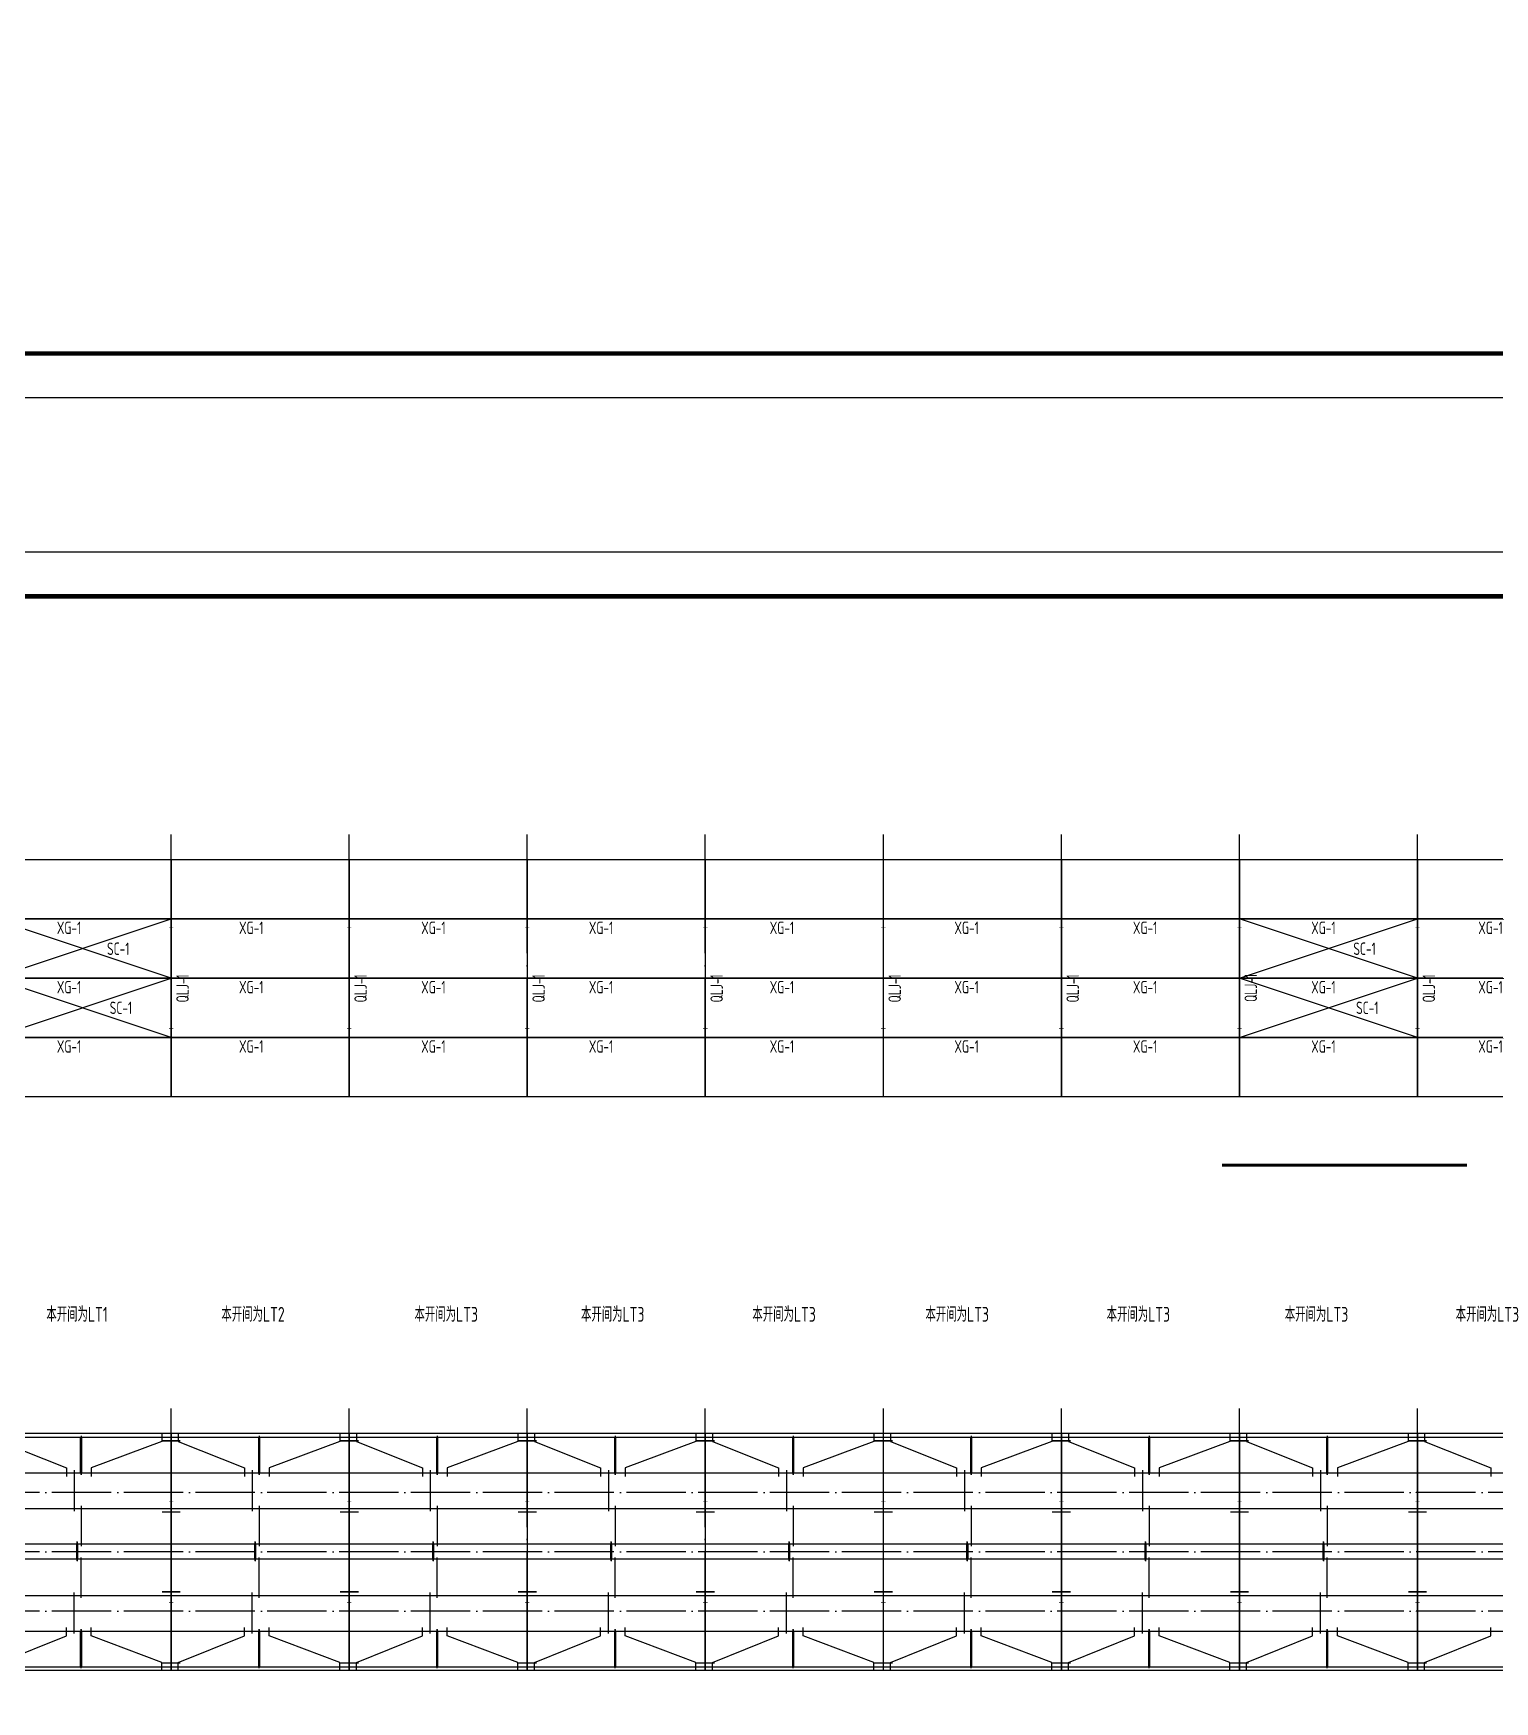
# Model space of a CAD drawing. Extents: x 2303022 to 2899168, y 17226141 to 18257813.
# Drawn here: x 2382292 to 2431535, y 17537049 to 17593299 of the extents above; entities that cross this region are included whole.
import ezdxf

# ---------------------------------------------------------------- set-up
doc = ezdxf.new("R2010")
doc.units = 0
doc.header["$LTSCALE"] = 1000
doc.header["$MEASUREMENT"] = 0
doc.linetypes.add('DOTE', pattern=[2.42, 2, -0.2, 0.02, -0.2])
for name, color, linetype in [('3T_WOOD', 21, 'Continuous'), ('DIM_SYMB', 165, 'Continuous'), ('DOTE', 1, 'DOTE'), ('LVTRY', 6, 'Continuous'), ('PUB_TEXT', 7, 'Continuous'), ('SURFACE', 6, 'Continuous'), ('TEXT', 7, 'Continuous'), ('TK', 4, 'Continuous'), ('屋面隅撑', 7, 'Continuous'), ('楼板负筋钢筋', 1, 'Continuous'), ('檩条拉条', 253, 'Continuous')]:
    doc.layers.add(name, color=color, linetype=linetype)
doc.styles.add('TSSD_Dimension', font='Tssdeng.shx', dxfattribs={"width": 0.7, "bigfont": 'hztxt.shx'})
doc.styles.add('TSSD_Label', font='tssdeng.shx', dxfattribs={"width": 0.7, "bigfont": 'hztxt.shx'})
doc.styles.add('TSSD_REIN', font='tssdeng.shx', dxfattribs={"width": 0.7, "bigfont": 'tssdchn.shx'})

# ---------------------------------------------------------------- blocks, each defined once
blk = doc.blocks.new('GeYuanFrame_47201168', base_point=(20.09, 4.53))
at = {"layer": 'TK'}
blk.add_lwpolyline([(20.09, 4.53), (20.09, 598.53), (1071.09, 598.53), (1071.09, 4.53)], close=True, dxfattribs=at)
at = {"layer": 'TK', "const_width": 1}
blk.add_lwpolyline([(45.09, 588.53), (1061.09, 588.53), (1061.09, 14.53), (45.09, 14.53)], close=True, dxfattribs=at)
blk = doc.blocks.new('44444434')
at = {"const_width": 10}
for points in [[(1381971, -513610), (1382071, -513610)], [(1382021, -513610), (1382021, -513810)], [(1381971, -513810), (1382071, -513810)]]:
    blk.add_lwpolyline(points, dxfattribs=at)
blk = doc.blocks.new('3Q2Q321321321')
at = {"layer": 'PUB_TEXT', "style": 'TSSD_Dimension', "width": 0.7}
for p in [(2564988, 17668325), (2571127, 17668325), (2577266, 17668325), (2582916, 17668325), (2589011, 17668325), (2595235, 17668325), (2601251, 17668325), (2607260, 17668325), (2612890, 17668325), (2618924, 17668325), (2624786, 17668325), (2631273, 17668325), (2636969, 17668325), (2643092, 17668325), (2649100, 17668325), (2655230, 17668325)]:
    blk.add_text('XG-1', height=420, dxfattribs=at).set_placement(p)
blk = doc.blocks.new('GeYuanFrame_00545264', base_point=(20.09, 4.53))
at = {"layer": 'TK'}
blk.add_lwpolyline([(20.09, 4.53), (20.09, 598.53), (1071.09, 598.53), (1071.09, 4.53)], close=True, dxfattribs=at)
at = {"layer": 'TK', "const_width": 1}
blk.add_lwpolyline([(45.09, 588.53), (1061.09, 588.53), (1061.09, 14.53), (45.09, 14.53)], close=True, dxfattribs=at)

msp = doc.modelspace()

# ---------------------------------------------------------------- linework, layer by layer
for p, q in [((2383896.6, 17546016.4), (2383896.6, 17544701.1)), ((2389896.6, 17546016.4), (2389896.6, 17544701.1)), ((2395896.6, 17546016.4), (2395896.6, 17544701.1)), ((2401896.6, 17546016.4), (2401896.6, 17544701.1)), ((2407896.6, 17546016.4), (2407896.6, 17544701.1)), ((2413896.6, 17546016.4), (2413896.6, 17544701.1)), ((2419896.6, 17546016.4), (2419896.6, 17544701.1)), ((2425896.6, 17546016.4), (2425896.6, 17544701.1)), ((2383896.6, 17544708.5), (2383896.6, 17545797.7)), ((2389896.6, 17544708.5), (2389896.6, 17545797.7)), ((2395896.6, 17544708.5), (2395896.6, 17545797.7)), ((2401896.6, 17544708.5), (2401896.6, 17545797.7)), ((2407896.6, 17544708.5), (2407896.6, 17545797.7)), ((2413896.6, 17544708.5), (2413896.6, 17545797.7)), ((2419896.6, 17544708.5), (2419896.6, 17545797.7)), ((2425896.6, 17544708.5), (2425896.6, 17545797.7)), ((2383667.6, 17544848.9), (2383667.6, 17543466.5)), ((2389667.6, 17544848.9), (2389667.6, 17543466.5)), ((2395667.6, 17544848.9), (2395667.6, 17543466.5)), ((2401667.6, 17544848.9), (2401667.6, 17543466.5)), ((2407667.6, 17544848.9), (2407667.6, 17543466.5)), ((2413667.6, 17544848.9), (2413667.6, 17543466.5)), ((2419667.6, 17544848.9), (2419667.6, 17543466.5)), ((2425667.6, 17544848.9), (2425667.6, 17543466.5)), ((2383896.6, 17543648.1), (2383896.6, 17542287.2)), ((2389896.6, 17543648.1), (2389896.6, 17542287.2)), ((2395896.6, 17543648.1), (2395896.6, 17542287.2)), ((2401896.6, 17543648.1), (2401896.6, 17542287.2)), ((2407896.6, 17543648.1), (2407896.6, 17542287.2)), ((2413896.6, 17543648.1), (2413896.6, 17542287.2)), ((2419896.6, 17543648.1), (2419896.6, 17542287.2)), ((2425896.6, 17543648.1), (2425896.6, 17542287.2)), ((2383765.4, 17541823.5), (2383765.4, 17542445)), ((2383765.4, 17541823.5), (2383765.4, 17542445)), ((2383765.4, 17541816), (2383765.4, 17542437.5)), ((2383765.4, 17541816), (2383765.4, 17542437.5)), ((2383765.4, 17542437.5), (2383765.4, 17541816)), ((2383765.4, 17541816), (2383765.4, 17542437.5)), ((2383765.4, 17542437.5), (2383765.4, 17541816)), ((2383765.4, 17541816), (2383765.4, 17542437.5)), ((2383765.4, 17541808.5), (2383765.4, 17542430)), ((2383765.4, 17542430), (2383765.4, 17541808.5)), ((2383765.4, 17541808.5), (2383765.4, 17542430)), ((2383765.4, 17542430), (2383765.4, 17541808.5)), ((2383765.4, 17541808.5), (2383765.4, 17542430)), ((2383765.4, 17542430), (2383765.4, 17541808.5)), ((2383765.4, 17541808.5), (2383765.4, 17542430)), ((2383765.4, 17542430), (2383765.4, 17541808.5)), ((2383765.4, 17542422.6), (2383765.4, 17541801.1)), ((2383765.4, 17541801.1), (2383765.4, 17542422.6)), ((2383765.4, 17542422.6), (2383765.4, 17541801.1)), ((2383765.4, 17541801.1), (2383765.4, 17542422.6)), ((2383765.4, 17542422.6), (2383765.4, 17541801.1)), ((2383765.4, 17541801.1), (2383765.4, 17542422.6)), ((2383765.4, 17542422.6), (2383765.4, 17541801.1)), ((2383765.4, 17541801.1), (2383765.4, 17542422.6)), ((2383765.4, 17542415.1), (2383765.4, 17541793.6)), ((2383765.4, 17541793.6), (2383765.4, 17542415.1)), ((2383765.4, 17542415.1), (2383765.4, 17541793.6)), ((2383765.4, 17542415.1), (2383765.4, 17541793.6)), ((2383765.4, 17542415.1), (2383765.4, 17541793.6)), ((2383765.4, 17541793.6), (2383765.4, 17542415.1)), ((2383765.4, 17542407.6), (2383765.4, 17541786.1)), ((2383765.4, 17542407.6), (2383765.4, 17541786.1)), ((2383896.6, 17540545.6), (2383896.6, 17541906.6)), ((2389765.4, 17541823.5), (2389765.4, 17542445)), ((2389765.4, 17541823.5), (2389765.4, 17542445)), ((2389765.4, 17541816), (2389765.4, 17542437.5)), ((2389765.4, 17541816), (2389765.4, 17542437.5)), ((2389765.4, 17542437.5), (2389765.4, 17541816)), ((2389765.4, 17541816), (2389765.4, 17542437.5)), ((2389765.4, 17542437.5), (2389765.4, 17541816)), ((2389765.4, 17541816), (2389765.4, 17542437.5)), ((2389765.4, 17541808.5), (2389765.4, 17542430)), ((2389765.4, 17542430), (2389765.4, 17541808.5)), ((2389765.4, 17541808.5), (2389765.4, 17542430)), ((2389765.4, 17542430), (2389765.4, 17541808.5)), ((2389765.4, 17541808.5), (2389765.4, 17542430)), ((2389765.4, 17542430), (2389765.4, 17541808.5)), ((2389765.4, 17541808.5), (2389765.4, 17542430)), ((2389765.4, 17542430), (2389765.4, 17541808.5)), ((2389765.4, 17542422.6), (2389765.4, 17541801.1)), ((2389765.4, 17541801.1), (2389765.4, 17542422.6)), ((2389765.4, 17542422.6), (2389765.4, 17541801.1)), ((2389765.4, 17541801.1), (2389765.4, 17542422.6)), ((2389765.4, 17542422.6), (2389765.4, 17541801.1)), ((2389765.4, 17541801.1), (2389765.4, 17542422.6)), ((2389765.4, 17542422.6), (2389765.4, 17541801.1)), ((2389765.4, 17541801.1), (2389765.4, 17542422.6)), ((2389765.4, 17542415.1), (2389765.4, 17541793.6)), ((2389765.4, 17541793.6), (2389765.4, 17542415.1)), ((2389765.4, 17542415.1), (2389765.4, 17541793.6)), ((2389765.4, 17542415.1), (2389765.4, 17541793.6)), ((2389765.4, 17542415.1), (2389765.4, 17541793.6)), ((2389765.4, 17541793.6), (2389765.4, 17542415.1)), ((2389765.4, 17542407.6), (2389765.4, 17541786.1)), ((2389765.4, 17542407.6), (2389765.4, 17541786.1)), ((2389896.6, 17540545.6), (2389896.6, 17541906.6)), ((2395765.4, 17541823.5), (2395765.4, 17542445)), ((2395765.4, 17541823.5), (2395765.4, 17542445)), ((2395765.4, 17541816), (2395765.4, 17542437.5)), ((2395765.4, 17541816), (2395765.4, 17542437.5)), ((2395765.4, 17542437.5), (2395765.4, 17541816)), ((2395765.4, 17541816), (2395765.4, 17542437.5)), ((2395765.4, 17542437.5), (2395765.4, 17541816)), ((2395765.4, 17541816), (2395765.4, 17542437.5)), ((2395765.4, 17541808.5), (2395765.4, 17542430)), ((2395765.4, 17542430), (2395765.4, 17541808.5)), ((2395765.4, 17541808.5), (2395765.4, 17542430)), ((2395765.4, 17542430), (2395765.4, 17541808.5)), ((2395765.4, 17541808.5), (2395765.4, 17542430)), ((2395765.4, 17542430), (2395765.4, 17541808.5)), ((2395765.4, 17541808.5), (2395765.4, 17542430)), ((2395765.4, 17542430), (2395765.4, 17541808.5)), ((2395765.4, 17542422.6), (2395765.4, 17541801.1)), ((2395765.4, 17541801.1), (2395765.4, 17542422.6)), ((2395765.4, 17542422.6), (2395765.4, 17541801.1)), ((2395765.4, 17541801.1), (2395765.4, 17542422.6)), ((2395765.4, 17542422.6), (2395765.4, 17541801.1)), ((2395765.4, 17541801.1), (2395765.4, 17542422.6)), ((2395765.4, 17542422.6), (2395765.4, 17541801.1)), ((2395765.4, 17541801.1), (2395765.4, 17542422.6)), ((2395765.4, 17542415.1), (2395765.4, 17541793.6)), ((2395765.4, 17541793.6), (2395765.4, 17542415.1)), ((2395765.4, 17542415.1), (2395765.4, 17541793.6)), ((2395765.4, 17542415.1), (2395765.4, 17541793.6)), ((2395765.4, 17542415.1), (2395765.4, 17541793.6)), ((2395765.4, 17541793.6), (2395765.4, 17542415.1)), ((2395765.4, 17542407.6), (2395765.4, 17541786.1)), ((2395765.4, 17542407.6), (2395765.4, 17541786.1)), ((2395896.6, 17540545.6), (2395896.6, 17541906.6)), ((2401765.4, 17541823.5), (2401765.4, 17542445)), ((2401765.4, 17541823.5), (2401765.4, 17542445)), ((2401765.4, 17541816), (2401765.4, 17542437.5)), ((2401765.4, 17541816), (2401765.4, 17542437.5)), ((2401765.4, 17542437.5), (2401765.4, 17541816)), ((2401765.4, 17541816), (2401765.4, 17542437.5)), ((2401765.4, 17542437.5), (2401765.4, 17541816)), ((2401765.4, 17541816), (2401765.4, 17542437.5)), ((2401765.4, 17541808.5), (2401765.4, 17542430)), ((2401765.4, 17542430), (2401765.4, 17541808.5)), ((2401765.4, 17541808.5), (2401765.4, 17542430)), ((2401765.4, 17542430), (2401765.4, 17541808.5)), ((2401765.4, 17541808.5), (2401765.4, 17542430)), ((2401765.4, 17542430), (2401765.4, 17541808.5)), ((2401765.4, 17541808.5), (2401765.4, 17542430)), ((2401765.4, 17542430), (2401765.4, 17541808.5)), ((2401765.4, 17542422.6), (2401765.4, 17541801.1)), ((2401765.4, 17541801.1), (2401765.4, 17542422.6)), ((2401765.4, 17542422.6), (2401765.4, 17541801.1)), ((2401765.4, 17541801.1), (2401765.4, 17542422.6)), ((2401765.4, 17542422.6), (2401765.4, 17541801.1)), ((2401765.4, 17541801.1), (2401765.4, 17542422.6)), ((2401765.4, 17542422.6), (2401765.4, 17541801.1)), ((2401765.4, 17541801.1), (2401765.4, 17542422.6)), ((2401765.4, 17542415.1), (2401765.4, 17541793.6)), ((2401765.4, 17541793.6), (2401765.4, 17542415.1)), ((2401765.4, 17542415.1), (2401765.4, 17541793.6)), ((2401765.4, 17542415.1), (2401765.4, 17541793.6)), ((2401765.4, 17542415.1), (2401765.4, 17541793.6)), ((2401765.4, 17541793.6), (2401765.4, 17542415.1)), ((2401765.4, 17542407.6), (2401765.4, 17541786.1)), ((2401765.4, 17542407.6), (2401765.4, 17541786.1)), ((2401896.6, 17540545.6), (2401896.6, 17541906.6)), ((2407765.4, 17541823.5), (2407765.4, 17542445)), ((2407765.4, 17541823.5), (2407765.4, 17542445)), ((2407765.4, 17541816), (2407765.4, 17542437.5)), ((2407765.4, 17541816), (2407765.4, 17542437.5)), ((2407765.4, 17542437.5), (2407765.4, 17541816)), ((2407765.4, 17541816), (2407765.4, 17542437.5)), ((2407765.4, 17542437.5), (2407765.4, 17541816)), ((2407765.4, 17541816), (2407765.4, 17542437.5)), ((2407765.4, 17541808.5), (2407765.4, 17542430)), ((2407765.4, 17542430), (2407765.4, 17541808.5)), ((2407765.4, 17541808.5), (2407765.4, 17542430)), ((2407765.4, 17542430), (2407765.4, 17541808.5)), ((2407765.4, 17541808.5), (2407765.4, 17542430)), ((2407765.4, 17542430), (2407765.4, 17541808.5)), ((2407765.4, 17541808.5), (2407765.4, 17542430)), ((2407765.4, 17542430), (2407765.4, 17541808.5)), ((2407765.4, 17542422.6), (2407765.4, 17541801.1)), ((2407765.4, 17541801.1), (2407765.4, 17542422.6)), ((2407765.4, 17542422.6), (2407765.4, 17541801.1)), ((2407765.4, 17541801.1), (2407765.4, 17542422.6)), ((2407765.4, 17542422.6), (2407765.4, 17541801.1)), ((2407765.4, 17541801.1), (2407765.4, 17542422.6)), ((2407765.4, 17542422.6), (2407765.4, 17541801.1)), ((2407765.4, 17541801.1), (2407765.4, 17542422.6)), ((2407765.4, 17542415.1), (2407765.4, 17541793.6)), ((2407765.4, 17541793.6), (2407765.4, 17542415.1)), ((2407765.4, 17542415.1), (2407765.4, 17541793.6)), ((2407765.4, 17542415.1), (2407765.4, 17541793.6)), ((2407765.4, 17542415.1), (2407765.4, 17541793.6)), ((2407765.4, 17541793.6), (2407765.4, 17542415.1)), ((2407765.4, 17542407.6), (2407765.4, 17541786.1)), ((2407765.4, 17542407.6), (2407765.4, 17541786.1)), ((2407896.6, 17540545.6), (2407896.6, 17541906.6)), ((2413765.4, 17541823.5), (2413765.4, 17542445)), ((2413765.4, 17541823.5), (2413765.4, 17542445)), ((2413765.4, 17541816), (2413765.4, 17542437.5)), ((2413765.4, 17541816), (2413765.4, 17542437.5)), ((2413765.4, 17542437.5), (2413765.4, 17541816)), ((2413765.4, 17541816), (2413765.4, 17542437.5)), ((2413765.4, 17542437.5), (2413765.4, 17541816)), ((2413765.4, 17541816), (2413765.4, 17542437.5)), ((2413765.4, 17541808.5), (2413765.4, 17542430)), ((2413765.4, 17542430), (2413765.4, 17541808.5)), ((2413765.4, 17541808.5), (2413765.4, 17542430)), ((2413765.4, 17542430), (2413765.4, 17541808.5)), ((2413765.4, 17541808.5), (2413765.4, 17542430)), ((2413765.4, 17542430), (2413765.4, 17541808.5)), ((2413765.4, 17541808.5), (2413765.4, 17542430)), ((2413765.4, 17542430), (2413765.4, 17541808.5)), ((2413765.4, 17542422.6), (2413765.4, 17541801.1)), ((2413765.4, 17541801.1), (2413765.4, 17542422.6)), ((2413765.4, 17542422.6), (2413765.4, 17541801.1)), ((2413765.4, 17541801.1), (2413765.4, 17542422.6)), ((2413765.4, 17542422.6), (2413765.4, 17541801.1)), ((2413765.4, 17541801.1), (2413765.4, 17542422.6)), ((2413765.4, 17542422.6), (2413765.4, 17541801.1)), ((2413765.4, 17541801.1), (2413765.4, 17542422.6)), ((2413765.4, 17542415.1), (2413765.4, 17541793.6)), ((2413765.4, 17541793.6), (2413765.4, 17542415.1)), ((2413765.4, 17542415.1), (2413765.4, 17541793.6)), ((2413765.4, 17542415.1), (2413765.4, 17541793.6)), ((2413765.4, 17542415.1), (2413765.4, 17541793.6)), ((2413765.4, 17541793.6), (2413765.4, 17542415.1)), ((2413765.4, 17542407.6), (2413765.4, 17541786.1)), ((2413765.4, 17542407.6), (2413765.4, 17541786.1)), ((2413896.6, 17540545.6), (2413896.6, 17541906.6)), ((2419765.4, 17541823.5), (2419765.4, 17542445)), ((2419765.4, 17541823.5), (2419765.4, 17542445)), ((2419765.4, 17541816), (2419765.4, 17542437.5)), ((2419765.4, 17541816), (2419765.4, 17542437.5)), ((2419765.4, 17542437.5), (2419765.4, 17541816)), ((2419765.4, 17541816), (2419765.4, 17542437.5)), ((2419765.4, 17542437.5), (2419765.4, 17541816)), ((2419765.4, 17541816), (2419765.4, 17542437.5)), ((2419765.4, 17541808.5), (2419765.4, 17542430)), ((2419765.4, 17542430), (2419765.4, 17541808.5)), ((2419765.4, 17541808.5), (2419765.4, 17542430)), ((2419765.4, 17542430), (2419765.4, 17541808.5)), ((2419765.4, 17541808.5), (2419765.4, 17542430)), ((2419765.4, 17542430), (2419765.4, 17541808.5)), ((2419765.4, 17541808.5), (2419765.4, 17542430)), ((2419765.4, 17542430), (2419765.4, 17541808.5)), ((2419765.4, 17542422.6), (2419765.4, 17541801.1)), ((2419765.4, 17541801.1), (2419765.4, 17542422.6)), ((2419765.4, 17542422.6), (2419765.4, 17541801.1)), ((2419765.4, 17541801.1), (2419765.4, 17542422.6)), ((2419765.4, 17542422.6), (2419765.4, 17541801.1)), ((2419765.4, 17541801.1), (2419765.4, 17542422.6)), ((2419765.4, 17542422.6), (2419765.4, 17541801.1)), ((2419765.4, 17541801.1), (2419765.4, 17542422.6)), ((2419765.4, 17542415.1), (2419765.4, 17541793.6)), ((2419765.4, 17541793.6), (2419765.4, 17542415.1)), ((2419765.4, 17542415.1), (2419765.4, 17541793.6)), ((2419765.4, 17542415.1), (2419765.4, 17541793.6)), ((2419765.4, 17542415.1), (2419765.4, 17541793.6)), ((2419765.4, 17541793.6), (2419765.4, 17542415.1)), ((2419765.4, 17542407.6), (2419765.4, 17541786.1)), ((2419765.4, 17542407.6), (2419765.4, 17541786.1)), ((2419896.6, 17540545.6), (2419896.6, 17541906.6)), ((2425765.4, 17541823.5), (2425765.4, 17542445)), ((2425765.4, 17541823.5), (2425765.4, 17542445)), ((2425765.4, 17541816), (2425765.4, 17542437.5)), ((2425765.4, 17541816), (2425765.4, 17542437.5)), ((2425765.4, 17542437.5), (2425765.4, 17541816)), ((2425765.4, 17541816), (2425765.4, 17542437.5)), ((2425765.4, 17542437.5), (2425765.4, 17541816)), ((2425765.4, 17541816), (2425765.4, 17542437.5)), ((2425765.4, 17541808.5), (2425765.4, 17542430)), ((2425765.4, 17542430), (2425765.4, 17541808.5)), ((2425765.4, 17541808.5), (2425765.4, 17542430)), ((2425765.4, 17542430), (2425765.4, 17541808.5)), ((2425765.4, 17541808.5), (2425765.4, 17542430)), ((2425765.4, 17542430), (2425765.4, 17541808.5)), ((2425765.4, 17541808.5), (2425765.4, 17542430)), ((2425765.4, 17542430), (2425765.4, 17541808.5)), ((2425765.4, 17542422.6), (2425765.4, 17541801.1)), ((2425765.4, 17541801.1), (2425765.4, 17542422.6)), ((2425765.4, 17542422.6), (2425765.4, 17541801.1)), ((2425765.4, 17541801.1), (2425765.4, 17542422.6)), ((2425765.4, 17542422.6), (2425765.4, 17541801.1)), ((2425765.4, 17541801.1), (2425765.4, 17542422.6)), ((2425765.4, 17542422.6), (2425765.4, 17541801.1)), ((2425765.4, 17541801.1), (2425765.4, 17542422.6)), ((2425765.4, 17542415.1), (2425765.4, 17541793.6)), ((2425765.4, 17541793.6), (2425765.4, 17542415.1)), ((2425765.4, 17542415.1), (2425765.4, 17541793.6)), ((2425765.4, 17542415.1), (2425765.4, 17541793.6)), ((2425765.4, 17542415.1), (2425765.4, 17541793.6)), ((2425765.4, 17541793.6), (2425765.4, 17542415.1)), ((2425765.4, 17542407.6), (2425765.4, 17541786.1)), ((2425765.4, 17542407.6), (2425765.4, 17541786.1)), ((2425896.6, 17540545.6), (2425896.6, 17541906.6)), ((2383667.6, 17539344.8), (2383667.6, 17540727.3)), ((2389667.6, 17539344.8), (2389667.6, 17540727.3)), ((2395667.6, 17539344.8), (2395667.6, 17540727.3)), ((2401667.6, 17539344.8), (2401667.6, 17540727.3)), ((2407667.6, 17539344.8), (2407667.6, 17540727.3)), ((2413667.6, 17539344.8), (2413667.6, 17540727.3)), ((2419667.6, 17539344.8), (2419667.6, 17540727.3)), ((2425667.6, 17539344.8), (2425667.6, 17540727.3)), ((2383896.6, 17538177.3), (2383896.6, 17539492.7)), ((2383896.6, 17539485.2), (2383896.6, 17538396.1)), ((2389896.6, 17538177.3), (2389896.6, 17539492.7)), ((2389896.6, 17539485.2), (2389896.6, 17538396.1)), ((2395896.6, 17538177.3), (2395896.6, 17539492.7)), ((2395896.6, 17539485.2), (2395896.6, 17538396.1)), ((2401896.6, 17538177.3), (2401896.6, 17539492.7)), ((2401896.6, 17539485.2), (2401896.6, 17538396.1)), ((2407896.6, 17538177.3), (2407896.6, 17539492.7)), ((2407896.6, 17539485.2), (2407896.6, 17538396.1)), ((2413896.6, 17538177.3), (2413896.6, 17539492.7)), ((2413896.6, 17539485.2), (2413896.6, 17538396.1)), ((2419896.6, 17538177.3), (2419896.6, 17539492.7)), ((2419896.6, 17539485.2), (2419896.6, 17538396.1)), ((2425896.6, 17538177.3), (2425896.6, 17539492.7)), ((2425896.6, 17539485.2), (2425896.6, 17538396.1))]:
    msp.add_line(p, q)
at = {"color": 0, "ltscale": 0.5}
for points in [[(2380596.3, 17565441.3), (2477234.9, 17565441.3), (2477234.9, 17557441.3), (2380596.3, 17557441.3)], [(2380596.3, 17546096.9), (2477234.9, 17546096.9), (2477234.9, 17538096.9), (2380596.3, 17538096.9)]]:
    msp.add_lwpolyline(points, close=True, dxfattribs=at)
at = {"color": 4, "const_width": 50}
for points in [[(2476936.1, 17563441.3), (2380936.1, 17563441.3)], [(2476936.1, 17561441.3), (2380936.1, 17561441.3)], [(2476936.1, 17559441.3), (2380936.1, 17559441.3)]]:
    msp.add_lwpolyline(points, dxfattribs=at)
at = {"ltscale": 0.5}
for points in [[(2380596.3, 17545965.6), (2477224.7, 17545965.6)], [(2380596.3, 17544765.6), (2477224.7, 17544765.6)], [(2380596.3, 17543565.6), (2477224.7, 17543565.6)], [(2380596.3, 17542365.6), (2477224.7, 17542365.6)], [(2380596.3, 17541865.6), (2477224.7, 17541865.6)], [(2380596.3, 17540628.2), (2477224.7, 17540628.2)], [(2380596.3, 17539428.2), (2477224.7, 17539428.2)], [(2380596.3, 17538228.2), (2477224.7, 17538228.2)]]:
    msp.add_lwpolyline(points, dxfattribs=at)
at = {"layer": 'DIM_SYMB', "const_width": 105}
msp.add_lwpolyline([(2422345.6, 17555137.1), (2430604.7, 17555137.1)], dxfattribs=at)
at = {"layer": 'DOTE'}
for p, q in [((2476874.7, 17563441.3), (2379816.1, 17563441.3)), ((2476874.7, 17561441.3), (2379816.1, 17561441.3)), ((2476874.7, 17559441.3), (2379816.1, 17559441.3)), ((2476874.7, 17544096.9), (2379816.1, 17544096.9)), ((2476874.7, 17542096.9), (2379816.1, 17542096.9)), ((2476874.7, 17540096.9), (2379816.1, 17540096.9))]:
    msp.add_line(p, q, dxfattribs=at)
at = {"layer": 'DOTE', "ltscale": 2}
for points in [[(2386936.1, 17557441.3), (2386936.1, 17566409.5)], [(2392936.1, 17557441.3), (2392936.1, 17566409.5)], [(2398936.1, 17557441.3), (2398936.1, 17566409.5)], [(2404936.1, 17557441.3), (2404936.1, 17566409.5)], [(2410936.1, 17557441.3), (2410936.1, 17566409.5)], [(2416936.1, 17557441.3), (2416936.1, 17566409.5)], [(2422936.1, 17557441.3), (2422936.1, 17566409.5)], [(2428936.1, 17557441.3), (2428936.1, 17566409.5)], [(2386936.1, 17538096.9), (2386936.1, 17547065.1)], [(2392936.1, 17538096.9), (2392936.1, 17547065.1)], [(2398936.1, 17538096.9), (2398936.1, 17547065.1)], [(2404936.1, 17538096.9), (2404936.1, 17547065.1)], [(2410936.1, 17538096.9), (2410936.1, 17547065.1)], [(2416936.1, 17538096.9), (2416936.1, 17547065.1)], [(2422936.1, 17538096.9), (2422936.1, 17547065.1)], [(2428936.1, 17538096.9), (2428936.1, 17547065.1)]]:
    msp.add_lwpolyline(points, dxfattribs=at)
at = {"layer": 'LVTRY'}
for points in [[(2380936.1, 17559441.3), (2386936.1, 17561441.3), (2380936.1, 17563441.3)], [(2386936.1, 17559441.3), (2380936.1, 17561441.3), (2386936.1, 17563441.3)], [(2422936.1, 17559441.3), (2428936.1, 17561441.3), (2422936.1, 17563441.3)], [(2428936.1, 17559441.3), (2422936.1, 17561441.3), (2428936.1, 17563441.3)]]:
    msp.add_lwpolyline(points, dxfattribs=at)
at = {"layer": 'SURFACE'}
for points in [[(2381175.7, 17546110.3), (2381175.7, 17545820.8), (2383402.6, 17544930), (2383402.6, 17544639.8)], [(2386617.5, 17546110.3), (2386617.5, 17545820.8), (2384235.9, 17544930), (2384235.9, 17544639.8)], [(2387175.7, 17546110.3), (2387175.7, 17545820.8), (2389402.6, 17544930), (2389402.6, 17544639.8)], [(2392617.5, 17546110.3), (2392617.5, 17545820.8), (2390235.9, 17544930), (2390235.9, 17544639.8)], [(2393175.7, 17546110.3), (2393175.7, 17545820.8), (2395402.6, 17544930), (2395402.6, 17544639.8)], [(2398617.5, 17546110.3), (2398617.5, 17545820.8), (2396235.9, 17544930), (2396235.9, 17544639.8)], [(2399175.7, 17546110.3), (2399175.7, 17545820.8), (2401402.6, 17544930), (2401402.6, 17544639.8)], [(2404617.5, 17546110.3), (2404617.5, 17545820.8), (2402235.9, 17544930), (2402235.9, 17544639.8)], [(2405175.7, 17546110.3), (2405175.7, 17545820.8), (2407402.6, 17544930), (2407402.6, 17544639.8)], [(2410617.5, 17546110.3), (2410617.5, 17545820.8), (2408235.9, 17544930), (2408235.9, 17544639.8)], [(2411175.7, 17546110.3), (2411175.7, 17545820.8), (2413402.6, 17544930), (2413402.6, 17544639.8)], [(2416617.5, 17546110.3), (2416617.5, 17545820.8), (2414235.9, 17544930), (2414235.9, 17544639.8)], [(2417175.7, 17546110.3), (2417175.7, 17545820.8), (2419402.6, 17544930), (2419402.6, 17544639.8)], [(2422617.5, 17546110.3), (2422617.5, 17545820.8), (2420235.9, 17544930), (2420235.9, 17544639.8)], [(2423175.7, 17546110.3), (2423175.7, 17545820.8), (2425402.6, 17544930), (2425402.6, 17544639.8)], [(2428617.5, 17546110.3), (2428617.5, 17545820.8), (2426235.9, 17544930), (2426235.9, 17544639.8)], [(2429175.7, 17546110.3), (2429175.7, 17545820.8), (2431402.6, 17544930), (2431402.6, 17544639.8)], [(2381175.7, 17538083.5), (2381175.7, 17538373), (2383402.6, 17539263.7), (2383402.6, 17539554)], [(2386617.5, 17538083.5), (2386617.5, 17538373), (2384235.9, 17539263.7), (2384235.9, 17539554)], [(2387175.7, 17538083.5), (2387175.7, 17538373), (2389402.6, 17539263.7), (2389402.6, 17539554)], [(2392617.5, 17538083.5), (2392617.5, 17538373), (2390235.9, 17539263.7), (2390235.9, 17539554)], [(2393175.7, 17538083.5), (2393175.7, 17538373), (2395402.6, 17539263.7), (2395402.6, 17539554)], [(2398617.5, 17538083.5), (2398617.5, 17538373), (2396235.9, 17539263.7), (2396235.9, 17539554)], [(2399175.7, 17538083.5), (2399175.7, 17538373), (2401402.6, 17539263.7), (2401402.6, 17539554)], [(2404617.5, 17538083.5), (2404617.5, 17538373), (2402235.9, 17539263.7), (2402235.9, 17539554)], [(2405175.7, 17538083.5), (2405175.7, 17538373), (2407402.6, 17539263.7), (2407402.6, 17539554)], [(2410617.5, 17538083.5), (2410617.5, 17538373), (2408235.9, 17539263.7), (2408235.9, 17539554)], [(2411175.7, 17538083.5), (2411175.7, 17538373), (2413402.6, 17539263.7), (2413402.6, 17539554)], [(2416617.5, 17538083.5), (2416617.5, 17538373), (2414235.9, 17539263.7), (2414235.9, 17539554)], [(2417175.7, 17538083.5), (2417175.7, 17538373), (2419402.6, 17539263.7), (2419402.6, 17539554)], [(2422617.5, 17538083.5), (2422617.5, 17538373), (2420235.9, 17539263.7), (2420235.9, 17539554)], [(2423175.7, 17538083.5), (2423175.7, 17538373), (2425402.6, 17539263.7), (2425402.6, 17539554)], [(2428617.5, 17538083.5), (2428617.5, 17538373), (2426235.9, 17539263.7), (2426235.9, 17539554)], [(2429175.7, 17538083.5), (2429175.7, 17538373), (2431402.6, 17539263.7), (2431402.6, 17539554)]]:
    msp.add_lwpolyline(points, dxfattribs=at)
at = {"layer": '屋面隅撑', "color": 11, "const_width": 50}
for points in [[(2386623.9, 17545840.9), (2387248.3, 17545840.9)], [(2392623.9, 17545840.9), (2393248.3, 17545840.9)], [(2398623.9, 17545840.9), (2399248.3, 17545840.9)], [(2404623.9, 17545840.9), (2405248.3, 17545840.9)], [(2410623.9, 17545840.9), (2411248.3, 17545840.9)], [(2416623.9, 17545840.9), (2417248.3, 17545840.9)], [(2422623.9, 17545840.9), (2423248.3, 17545840.9)], [(2428623.9, 17545840.9), (2429248.3, 17545840.9)], [(2386623.9, 17543440.9), (2387248.3, 17543440.9)], [(2392623.9, 17543440.9), (2393248.3, 17543440.9)], [(2398623.9, 17543440.9), (2399248.3, 17543440.9)], [(2404623.9, 17543440.9), (2405248.3, 17543440.9)], [(2410623.9, 17543440.9), (2411248.3, 17543440.9)], [(2416623.9, 17543440.9), (2417248.3, 17543440.9)], [(2422623.9, 17543440.9), (2423248.3, 17543440.9)], [(2428623.9, 17543440.9), (2429248.3, 17543440.9)], [(2386623.9, 17540752.9), (2387248.3, 17540752.9)], [(2392623.9, 17540752.9), (2393248.3, 17540752.9)], [(2398623.9, 17540752.9), (2399248.3, 17540752.9)], [(2404623.9, 17540752.9), (2405248.3, 17540752.9)], [(2410623.9, 17540752.9), (2411248.3, 17540752.9)], [(2416623.9, 17540752.9), (2417248.3, 17540752.9)], [(2422623.9, 17540752.9), (2423248.3, 17540752.9)], [(2428623.9, 17540752.9), (2429248.3, 17540752.9)], [(2386623.9, 17538352.9), (2387248.3, 17538352.9)], [(2392623.9, 17538352.9), (2393248.3, 17538352.9)], [(2398623.9, 17538352.9), (2399248.3, 17538352.9)], [(2404623.9, 17538352.9), (2405248.3, 17538352.9)], [(2410623.9, 17538352.9), (2411248.3, 17538352.9)], [(2416623.9, 17538352.9), (2417248.3, 17538352.9)], [(2422623.9, 17538352.9), (2423248.3, 17538352.9)], [(2428623.9, 17538352.9), (2429248.3, 17538352.9)]]:
    msp.add_lwpolyline(points, dxfattribs=at)
at = {"layer": '楼板负筋钢筋', "color": 6, "linetype": 'DOTE', "const_width": 52.5}
for points in [[(2386936.1, 17557441.3), (2386936.1, 17565441.3)], [(2392936.1, 17557441.3), (2392936.1, 17565441.3)], [(2398936.1, 17557441.3), (2398936.1, 17565441.3)], [(2404936.1, 17557441.3), (2404936.1, 17565441.3)], [(2410936.1, 17557441.3), (2410936.1, 17565441.3)], [(2416936.1, 17557441.3), (2416936.1, 17565441.3)], [(2422936.1, 17557441.3), (2422936.1, 17565441.3)], [(2428936.1, 17557441.3), (2428936.1, 17565441.3)], [(2386936.1, 17538096.9), (2386936.1, 17546096.9)], [(2392936.1, 17538096.9), (2392936.1, 17546096.9)], [(2398936.1, 17538096.9), (2398936.1, 17546096.9)], [(2404936.1, 17538096.9), (2404936.1, 17546096.9)], [(2410936.1, 17538096.9), (2410936.1, 17546096.9)], [(2416936.1, 17538096.9), (2416936.1, 17546096.9)], [(2422936.1, 17538096.9), (2422936.1, 17546096.9)], [(2428936.1, 17538096.9), (2428936.1, 17546096.9)]]:
    msp.add_lwpolyline(points, dxfattribs=at)
at = {"layer": '檩条拉条', "color": 2, "const_width": 80}
for points in [[(2383896.6, 17544765.6), (2383896.6, 17545965.6)], [(2383896.6, 17545965.6), (2383896.6, 17544765.6)], [(2389896.6, 17544765.6), (2389896.6, 17545965.6)], [(2389896.6, 17545965.6), (2389896.6, 17544765.6)], [(2395896.6, 17544765.6), (2395896.6, 17545965.6)], [(2395896.6, 17545965.6), (2395896.6, 17544765.6)], [(2401896.6, 17544765.6), (2401896.6, 17545965.6)], [(2401896.6, 17545965.6), (2401896.6, 17544765.6)], [(2407896.6, 17544765.6), (2407896.6, 17545965.6)], [(2407896.6, 17545965.6), (2407896.6, 17544765.6)], [(2413896.6, 17544765.6), (2413896.6, 17545965.6)], [(2413896.6, 17545965.6), (2413896.6, 17544765.6)], [(2419896.6, 17544765.6), (2419896.6, 17545965.6)], [(2419896.6, 17545965.6), (2419896.6, 17544765.6)], [(2425896.6, 17544765.6), (2425896.6, 17545965.6)], [(2425896.6, 17545965.6), (2425896.6, 17544765.6)], [(2383765.4, 17542380.5), (2383765.4, 17541880.5)], [(2383765.4, 17541880.5), (2383765.4, 17542380.5)], [(2383765.4, 17542380.5), (2383765.4, 17541880.5)], [(2383765.4, 17541880.5), (2383765.4, 17542380.5)], [(2383765.4, 17542373), (2383765.4, 17541873)], [(2383765.4, 17541873), (2383765.4, 17542373)], [(2383765.4, 17541873), (2383765.4, 17542373)], [(2383765.4, 17542373), (2383765.4, 17541873)], [(2383765.4, 17541873), (2383765.4, 17542373)], [(2383765.4, 17542373), (2383765.4, 17541873)], [(2383765.4, 17542373), (2383765.4, 17541873)], [(2383765.4, 17541873), (2383765.4, 17542373)], [(2383765.4, 17541865.6), (2383765.4, 17542365.6)], [(2383765.4, 17542365.6), (2383765.4, 17541865.6)], [(2383765.4, 17542365.6), (2383765.4, 17541865.6)], [(2383765.4, 17541865.6), (2383765.4, 17542365.6)], [(2383765.4, 17542365.6), (2383765.4, 17541865.6)], [(2383765.4, 17541865.6), (2383765.4, 17542365.6)], [(2383765.4, 17541865.6), (2383765.4, 17542365.6)], [(2383765.4, 17542365.6), (2383765.4, 17541865.6)], [(2383765.4, 17542358.1), (2383765.4, 17541858.1)], [(2383765.4, 17541858.1), (2383765.4, 17542358.1)], [(2383765.4, 17541858.1), (2383765.4, 17542358.1)], [(2383765.4, 17542358.1), (2383765.4, 17541858.1)], [(2383765.4, 17541858.1), (2383765.4, 17542358.1)], [(2383765.4, 17542358.1), (2383765.4, 17541858.1)], [(2383765.4, 17542358.1), (2383765.4, 17541858.1)], [(2383765.4, 17541858.1), (2383765.4, 17542358.1)], [(2383765.4, 17541850.6), (2383765.4, 17542350.6)], [(2383765.4, 17542350.6), (2383765.4, 17541850.6)], [(2383765.4, 17541850.6), (2383765.4, 17542350.6)], [(2383765.4, 17542350.6), (2383765.4, 17541850.6)], [(2389765.4, 17542380.5), (2389765.4, 17541880.5)], [(2389765.4, 17541880.5), (2389765.4, 17542380.5)], [(2389765.4, 17542380.5), (2389765.4, 17541880.5)], [(2389765.4, 17541880.5), (2389765.4, 17542380.5)], [(2389765.4, 17542373), (2389765.4, 17541873)], [(2389765.4, 17541873), (2389765.4, 17542373)], [(2389765.4, 17541873), (2389765.4, 17542373)], [(2389765.4, 17542373), (2389765.4, 17541873)], [(2389765.4, 17541873), (2389765.4, 17542373)], [(2389765.4, 17542373), (2389765.4, 17541873)], [(2389765.4, 17542373), (2389765.4, 17541873)], [(2389765.4, 17541873), (2389765.4, 17542373)], [(2389765.4, 17541865.6), (2389765.4, 17542365.6)], [(2389765.4, 17542365.6), (2389765.4, 17541865.6)], [(2389765.4, 17542365.6), (2389765.4, 17541865.6)], [(2389765.4, 17541865.6), (2389765.4, 17542365.6)], [(2389765.4, 17542365.6), (2389765.4, 17541865.6)], [(2389765.4, 17541865.6), (2389765.4, 17542365.6)], [(2389765.4, 17541865.6), (2389765.4, 17542365.6)], [(2389765.4, 17542365.6), (2389765.4, 17541865.6)], [(2389765.4, 17542358.1), (2389765.4, 17541858.1)], [(2389765.4, 17541858.1), (2389765.4, 17542358.1)], [(2389765.4, 17541858.1), (2389765.4, 17542358.1)], [(2389765.4, 17542358.1), (2389765.4, 17541858.1)], [(2389765.4, 17541858.1), (2389765.4, 17542358.1)], [(2389765.4, 17542358.1), (2389765.4, 17541858.1)], [(2389765.4, 17542358.1), (2389765.4, 17541858.1)], [(2389765.4, 17541858.1), (2389765.4, 17542358.1)], [(2389765.4, 17541850.6), (2389765.4, 17542350.6)], [(2389765.4, 17542350.6), (2389765.4, 17541850.6)], [(2389765.4, 17541850.6), (2389765.4, 17542350.6)], [(2389765.4, 17542350.6), (2389765.4, 17541850.6)], [(2395765.4, 17542380.5), (2395765.4, 17541880.5)], [(2395765.4, 17541880.5), (2395765.4, 17542380.5)], [(2395765.4, 17542380.5), (2395765.4, 17541880.5)], [(2395765.4, 17541880.5), (2395765.4, 17542380.5)], [(2395765.4, 17542373), (2395765.4, 17541873)], [(2395765.4, 17541873), (2395765.4, 17542373)], [(2395765.4, 17541873), (2395765.4, 17542373)], [(2395765.4, 17542373), (2395765.4, 17541873)], [(2395765.4, 17541873), (2395765.4, 17542373)], [(2395765.4, 17542373), (2395765.4, 17541873)], [(2395765.4, 17542373), (2395765.4, 17541873)], [(2395765.4, 17541873), (2395765.4, 17542373)], [(2395765.4, 17541865.6), (2395765.4, 17542365.6)], [(2395765.4, 17542365.6), (2395765.4, 17541865.6)], [(2395765.4, 17542365.6), (2395765.4, 17541865.6)], [(2395765.4, 17541865.6), (2395765.4, 17542365.6)], [(2395765.4, 17542365.6), (2395765.4, 17541865.6)], [(2395765.4, 17541865.6), (2395765.4, 17542365.6)], [(2395765.4, 17541865.6), (2395765.4, 17542365.6)], [(2395765.4, 17542365.6), (2395765.4, 17541865.6)], [(2395765.4, 17542358.1), (2395765.4, 17541858.1)], [(2395765.4, 17541858.1), (2395765.4, 17542358.1)], [(2395765.4, 17541858.1), (2395765.4, 17542358.1)], [(2395765.4, 17542358.1), (2395765.4, 17541858.1)], [(2395765.4, 17541858.1), (2395765.4, 17542358.1)], [(2395765.4, 17542358.1), (2395765.4, 17541858.1)], [(2395765.4, 17542358.1), (2395765.4, 17541858.1)], [(2395765.4, 17541858.1), (2395765.4, 17542358.1)], [(2395765.4, 17541850.6), (2395765.4, 17542350.6)], [(2395765.4, 17542350.6), (2395765.4, 17541850.6)], [(2395765.4, 17541850.6), (2395765.4, 17542350.6)], [(2395765.4, 17542350.6), (2395765.4, 17541850.6)], [(2401765.4, 17542380.5), (2401765.4, 17541880.5)], [(2401765.4, 17541880.5), (2401765.4, 17542380.5)], [(2401765.4, 17542380.5), (2401765.4, 17541880.5)], [(2401765.4, 17541880.5), (2401765.4, 17542380.5)], [(2401765.4, 17542373), (2401765.4, 17541873)], [(2401765.4, 17541873), (2401765.4, 17542373)], [(2401765.4, 17541873), (2401765.4, 17542373)], [(2401765.4, 17542373), (2401765.4, 17541873)], [(2401765.4, 17541873), (2401765.4, 17542373)], [(2401765.4, 17542373), (2401765.4, 17541873)], [(2401765.4, 17542373), (2401765.4, 17541873)], [(2401765.4, 17541873), (2401765.4, 17542373)], [(2401765.4, 17541865.6), (2401765.4, 17542365.6)], [(2401765.4, 17542365.6), (2401765.4, 17541865.6)], [(2401765.4, 17542365.6), (2401765.4, 17541865.6)], [(2401765.4, 17541865.6), (2401765.4, 17542365.6)], [(2401765.4, 17542365.6), (2401765.4, 17541865.6)], [(2401765.4, 17541865.6), (2401765.4, 17542365.6)], [(2401765.4, 17541865.6), (2401765.4, 17542365.6)], [(2401765.4, 17542365.6), (2401765.4, 17541865.6)], [(2401765.4, 17542358.1), (2401765.4, 17541858.1)], [(2401765.4, 17541858.1), (2401765.4, 17542358.1)], [(2401765.4, 17541858.1), (2401765.4, 17542358.1)], [(2401765.4, 17542358.1), (2401765.4, 17541858.1)], [(2401765.4, 17541858.1), (2401765.4, 17542358.1)], [(2401765.4, 17542358.1), (2401765.4, 17541858.1)], [(2401765.4, 17542358.1), (2401765.4, 17541858.1)], [(2401765.4, 17541858.1), (2401765.4, 17542358.1)], [(2401765.4, 17541850.6), (2401765.4, 17542350.6)], [(2401765.4, 17542350.6), (2401765.4, 17541850.6)], [(2401765.4, 17541850.6), (2401765.4, 17542350.6)], [(2401765.4, 17542350.6), (2401765.4, 17541850.6)], [(2407765.4, 17542380.5), (2407765.4, 17541880.5)], [(2407765.4, 17541880.5), (2407765.4, 17542380.5)], [(2407765.4, 17542380.5), (2407765.4, 17541880.5)], [(2407765.4, 17541880.5), (2407765.4, 17542380.5)], [(2407765.4, 17542373), (2407765.4, 17541873)], [(2407765.4, 17541873), (2407765.4, 17542373)], [(2407765.4, 17541873), (2407765.4, 17542373)], [(2407765.4, 17542373), (2407765.4, 17541873)], [(2407765.4, 17541873), (2407765.4, 17542373)], [(2407765.4, 17542373), (2407765.4, 17541873)], [(2407765.4, 17542373), (2407765.4, 17541873)], [(2407765.4, 17541873), (2407765.4, 17542373)], [(2407765.4, 17541865.6), (2407765.4, 17542365.6)], [(2407765.4, 17542365.6), (2407765.4, 17541865.6)], [(2407765.4, 17542365.6), (2407765.4, 17541865.6)], [(2407765.4, 17541865.6), (2407765.4, 17542365.6)], [(2407765.4, 17542365.6), (2407765.4, 17541865.6)], [(2407765.4, 17541865.6), (2407765.4, 17542365.6)], [(2407765.4, 17541865.6), (2407765.4, 17542365.6)], [(2407765.4, 17542365.6), (2407765.4, 17541865.6)], [(2407765.4, 17542358.1), (2407765.4, 17541858.1)], [(2407765.4, 17541858.1), (2407765.4, 17542358.1)], [(2407765.4, 17541858.1), (2407765.4, 17542358.1)], [(2407765.4, 17542358.1), (2407765.4, 17541858.1)], [(2407765.4, 17541858.1), (2407765.4, 17542358.1)], [(2407765.4, 17542358.1), (2407765.4, 17541858.1)], [(2407765.4, 17542358.1), (2407765.4, 17541858.1)], [(2407765.4, 17541858.1), (2407765.4, 17542358.1)], [(2407765.4, 17541850.6), (2407765.4, 17542350.6)], [(2407765.4, 17542350.6), (2407765.4, 17541850.6)], [(2407765.4, 17541850.6), (2407765.4, 17542350.6)], [(2407765.4, 17542350.6), (2407765.4, 17541850.6)], [(2413765.4, 17542380.5), (2413765.4, 17541880.5)], [(2413765.4, 17541880.5), (2413765.4, 17542380.5)], [(2413765.4, 17542380.5), (2413765.4, 17541880.5)], [(2413765.4, 17541880.5), (2413765.4, 17542380.5)], [(2413765.4, 17542373), (2413765.4, 17541873)], [(2413765.4, 17541873), (2413765.4, 17542373)], [(2413765.4, 17541873), (2413765.4, 17542373)], [(2413765.4, 17542373), (2413765.4, 17541873)], [(2413765.4, 17541873), (2413765.4, 17542373)], [(2413765.4, 17542373), (2413765.4, 17541873)], [(2413765.4, 17542373), (2413765.4, 17541873)], [(2413765.4, 17541873), (2413765.4, 17542373)], [(2413765.4, 17541865.6), (2413765.4, 17542365.6)], [(2413765.4, 17542365.6), (2413765.4, 17541865.6)], [(2413765.4, 17542365.6), (2413765.4, 17541865.6)], [(2413765.4, 17541865.6), (2413765.4, 17542365.6)], [(2413765.4, 17542365.6), (2413765.4, 17541865.6)], [(2413765.4, 17541865.6), (2413765.4, 17542365.6)], [(2413765.4, 17541865.6), (2413765.4, 17542365.6)], [(2413765.4, 17542365.6), (2413765.4, 17541865.6)], [(2413765.4, 17542358.1), (2413765.4, 17541858.1)], [(2413765.4, 17541858.1), (2413765.4, 17542358.1)], [(2413765.4, 17541858.1), (2413765.4, 17542358.1)], [(2413765.4, 17542358.1), (2413765.4, 17541858.1)], [(2413765.4, 17541858.1), (2413765.4, 17542358.1)], [(2413765.4, 17542358.1), (2413765.4, 17541858.1)], [(2413765.4, 17542358.1), (2413765.4, 17541858.1)], [(2413765.4, 17541858.1), (2413765.4, 17542358.1)], [(2413765.4, 17541850.6), (2413765.4, 17542350.6)], [(2413765.4, 17542350.6), (2413765.4, 17541850.6)], [(2413765.4, 17541850.6), (2413765.4, 17542350.6)], [(2413765.4, 17542350.6), (2413765.4, 17541850.6)], [(2419765.4, 17542380.5), (2419765.4, 17541880.5)], [(2419765.4, 17541880.5), (2419765.4, 17542380.5)], [(2419765.4, 17542380.5), (2419765.4, 17541880.5)], [(2419765.4, 17541880.5), (2419765.4, 17542380.5)], [(2419765.4, 17542373), (2419765.4, 17541873)], [(2419765.4, 17541873), (2419765.4, 17542373)], [(2419765.4, 17541873), (2419765.4, 17542373)], [(2419765.4, 17542373), (2419765.4, 17541873)], [(2419765.4, 17541873), (2419765.4, 17542373)], [(2419765.4, 17542373), (2419765.4, 17541873)], [(2419765.4, 17542373), (2419765.4, 17541873)], [(2419765.4, 17541873), (2419765.4, 17542373)], [(2419765.4, 17541865.6), (2419765.4, 17542365.6)], [(2419765.4, 17542365.6), (2419765.4, 17541865.6)], [(2419765.4, 17542365.6), (2419765.4, 17541865.6)], [(2419765.4, 17541865.6), (2419765.4, 17542365.6)], [(2419765.4, 17542365.6), (2419765.4, 17541865.6)], [(2419765.4, 17541865.6), (2419765.4, 17542365.6)], [(2419765.4, 17541865.6), (2419765.4, 17542365.6)], [(2419765.4, 17542365.6), (2419765.4, 17541865.6)], [(2419765.4, 17542358.1), (2419765.4, 17541858.1)], [(2419765.4, 17541858.1), (2419765.4, 17542358.1)], [(2419765.4, 17541858.1), (2419765.4, 17542358.1)], [(2419765.4, 17542358.1), (2419765.4, 17541858.1)], [(2419765.4, 17541858.1), (2419765.4, 17542358.1)], [(2419765.4, 17542358.1), (2419765.4, 17541858.1)], [(2419765.4, 17542358.1), (2419765.4, 17541858.1)], [(2419765.4, 17541858.1), (2419765.4, 17542358.1)], [(2419765.4, 17541850.6), (2419765.4, 17542350.6)], [(2419765.4, 17542350.6), (2419765.4, 17541850.6)], [(2419765.4, 17541850.6), (2419765.4, 17542350.6)], [(2419765.4, 17542350.6), (2419765.4, 17541850.6)], [(2425765.4, 17542380.5), (2425765.4, 17541880.5)], [(2425765.4, 17541880.5), (2425765.4, 17542380.5)], [(2425765.4, 17542380.5), (2425765.4, 17541880.5)], [(2425765.4, 17541880.5), (2425765.4, 17542380.5)], [(2425765.4, 17542373), (2425765.4, 17541873)], [(2425765.4, 17541873), (2425765.4, 17542373)], [(2425765.4, 17541873), (2425765.4, 17542373)], [(2425765.4, 17542373), (2425765.4, 17541873)], [(2425765.4, 17541873), (2425765.4, 17542373)], [(2425765.4, 17542373), (2425765.4, 17541873)], [(2425765.4, 17542373), (2425765.4, 17541873)], [(2425765.4, 17541873), (2425765.4, 17542373)], [(2425765.4, 17541865.6), (2425765.4, 17542365.6)], [(2425765.4, 17542365.6), (2425765.4, 17541865.6)], [(2425765.4, 17542365.6), (2425765.4, 17541865.6)], [(2425765.4, 17541865.6), (2425765.4, 17542365.6)], [(2425765.4, 17542365.6), (2425765.4, 17541865.6)], [(2425765.4, 17541865.6), (2425765.4, 17542365.6)], [(2425765.4, 17541865.6), (2425765.4, 17542365.6)], [(2425765.4, 17542365.6), (2425765.4, 17541865.6)], [(2425765.4, 17542358.1), (2425765.4, 17541858.1)], [(2425765.4, 17541858.1), (2425765.4, 17542358.1)], [(2425765.4, 17541858.1), (2425765.4, 17542358.1)], [(2425765.4, 17542358.1), (2425765.4, 17541858.1)], [(2425765.4, 17541858.1), (2425765.4, 17542358.1)], [(2425765.4, 17542358.1), (2425765.4, 17541858.1)], [(2425765.4, 17542358.1), (2425765.4, 17541858.1)], [(2425765.4, 17541858.1), (2425765.4, 17542358.1)], [(2425765.4, 17541850.6), (2425765.4, 17542350.6)], [(2425765.4, 17542350.6), (2425765.4, 17541850.6)], [(2425765.4, 17541850.6), (2425765.4, 17542350.6)], [(2425765.4, 17542350.6), (2425765.4, 17541850.6)], [(2383896.6, 17539428.2), (2383896.6, 17538228.2)], [(2383896.6, 17538228.2), (2383896.6, 17539428.2)], [(2389896.6, 17539428.2), (2389896.6, 17538228.2)], [(2389896.6, 17538228.2), (2389896.6, 17539428.2)], [(2395896.6, 17539428.2), (2395896.6, 17538228.2)], [(2395896.6, 17538228.2), (2395896.6, 17539428.2)], [(2401896.6, 17539428.2), (2401896.6, 17538228.2)], [(2401896.6, 17538228.2), (2401896.6, 17539428.2)], [(2407896.6, 17539428.2), (2407896.6, 17538228.2)], [(2407896.6, 17538228.2), (2407896.6, 17539428.2)], [(2413896.6, 17539428.2), (2413896.6, 17538228.2)], [(2413896.6, 17538228.2), (2413896.6, 17539428.2)], [(2419896.6, 17539428.2), (2419896.6, 17538228.2)], [(2419896.6, 17538228.2), (2419896.6, 17539428.2)], [(2425896.6, 17539428.2), (2425896.6, 17538228.2)], [(2425896.6, 17538228.2), (2425896.6, 17539428.2)]]:
    msp.add_lwpolyline(points, dxfattribs=at)

# ---------------------------------------------------------------- block references
at = {"color": 6, "xscale": 1.5, "yscale": 1.5, "zscale": 1.5, "rotation": 180}
for p in [(4459966.9, 16792726), (4465966.9, 16792726), (4471966.9, 16792726), (4477966.9, 16792726), (4483966.9, 16792726), (4489966.9, 16792726), (4495966.9, 16792726), (4501966.9, 16792726), (4459966.9, 16789026), (4465966.9, 16789026), (4471966.9, 16789026), (4477966.9, 16789026), (4483966.9, 16789026), (4489966.9, 16789026), (4495966.9, 16789026), (4501966.9, 16789026), (4459966.9, 16773381.6), (4465966.9, 16773381.6), (4471966.9, 16773381.6), (4477966.9, 16773381.6), (4483966.9, 16773381.6), (4489966.9, 16773381.6), (4495966.9, 16773381.6), (4501966.9, 16773381.6), (4459966.9, 16769681.6), (4465966.9, 16769681.6), (4471966.9, 16769681.6), (4477966.9, 16769681.6), (4483966.9, 16769681.6), (4489966.9, 16769681.6), (4495966.9, 16769681.6), (4501966.9, 16769681.6)]:
    msp.add_blockref('44444434', p, dxfattribs=at)
at = {"layer": '3T_WOOD', "xscale": 150, "yscale": 150, "zscale": 150}
for name, p in [('GeYuanFrame_47201168', (2372197.2, 17581004.2)), ('GeYuanFrame_00545264', (2372197.2, 17486715.3))]:
    msp.add_blockref(name, p, dxfattribs=at)
at = {"layer": 'LVTRY'}
for p in [(-181905.2, -105395.1), (-181905.2, -107395.1), (-181905.2, -109395.1)]:
    msp.add_blockref('3Q2Q321321321', p, dxfattribs=at)

# ---------------------------------------------------------------- texts
at = {"layer": 'PUB_TEXT', "style": 'TSSD_Dimension', "width": 0.7}
for p in [(2384774, 17562224.9), (2426774, 17562224.9), (2384867.3, 17560232.3), (2426867.3, 17560232.3)]:
    msp.add_text('SC-1', height=420, dxfattribs=at).set_placement(p)
at = {"layer": 'PUB_TEXT', "style": 'TSSD_REIN', "width": 0.7}
for p in [(2387527.1, 17560623.9), (2393527.1, 17560623.9), (2399527.1, 17560623.9), (2405527.1, 17560623.9), (2411527.1, 17560623.9), (2417527.1, 17560623.9), (2423527.1, 17560640.6), (2429527.1, 17560623.9)]:
    msp.add_text('QLJ-1', height=420, rotation=90, dxfattribs=at).set_placement(p)
at = {"layer": 'TEXT', "style": 'TSSD_Label', "width": 0.7}
for s, p in [('本开间为LT1', (2382729.7, 17549858.8)), ('本开间为LT2', (2388628.6, 17549858.8)), ('本开间为LT3', (2395136.3, 17549858.8)), ('本开间为LT3', (2400746.1, 17549858.8)), ('本开间为LT3', (2406522.3, 17549858.8)), ('本开间为LT3', (2412355.5, 17549858.8)), ('本开间为LT3', (2418459.4, 17549858.8)), ('本开间为LT3', (2424463.3, 17549858.8)), ('本开间为LT3', (2430222.6, 17549858.8))]:
    msp.add_text(s, height=500, dxfattribs=at).set_placement(p)

doc.saveas('drawing.dxf')
